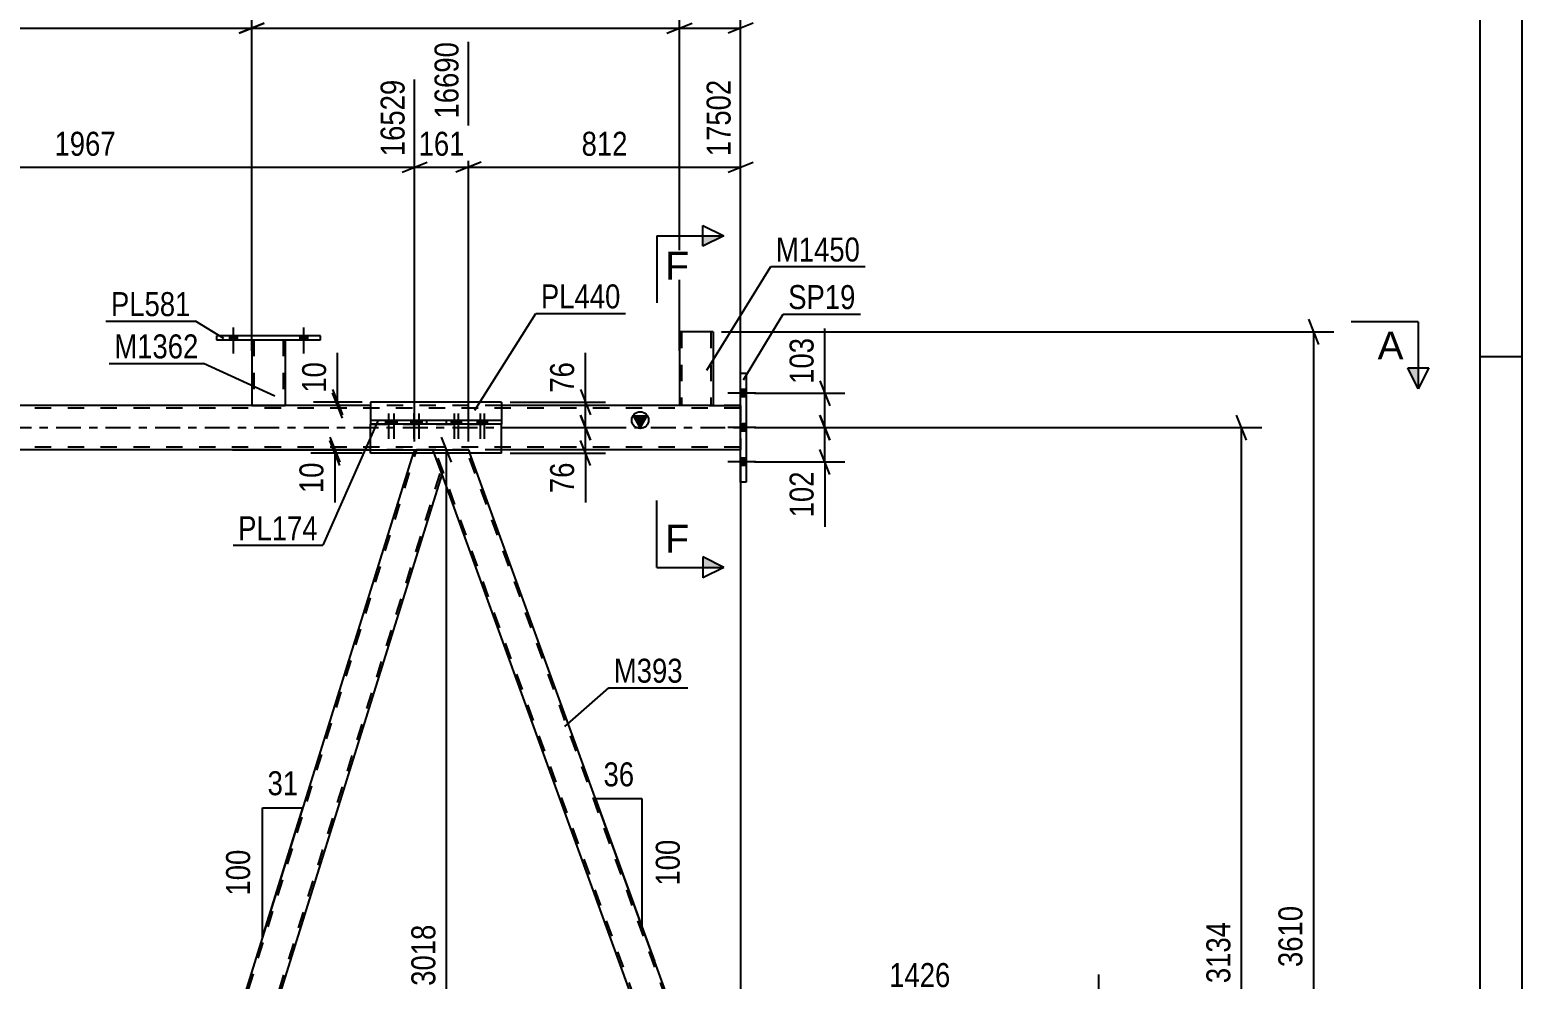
# Model space of a CAD drawing. Header units: millimetres. Extents: x 0 to 841, y 0 to 594.
# Drawn here: x 662.8 to 841, y 372.7 to 486 of the extents above; entities that cross this region are included whole.
import ezdxf

# ---------------------------------------------------------------- set-up
doc = ezdxf.new("R2010")
doc.units = ezdxf.units.MM
doc.linetypes.add('DXK_LINE_DOT2', pattern=[3.9198, 1.9599, -1.9599])
doc.linetypes.add('DXK_LINE_DOT3', pattern=[5.9187, 2.979, -0.9799, 0.9799, -0.9799])
doc.styles.add('Arial', font='ARIAL.TTF', dxfattribs={"height": 0.2})
doc.styles.add('Arial Narrow', font='ARIALN.TTF', dxfattribs={"height": 0.2})

# ---------------------------------------------------------------- blocks, each defined once
blk = doc.blocks.new('Unknown-122567824-1133')
at = {"color": 5, "linetype": 'Continuous'}
for p, q in [((841, 0), (841, 594)), ((836, 5), (836, 589)), ((841, 447), (836, 447))]:
    blk.add_line(p, q, dxfattribs=at)
blk = doc.blocks.new('Part-122567824-3960 - 3926')
at = {"color": 2, "linetype": 'Continuous'}
for p, q in [((747.68, 432.03), (747.68, 445.03)), ((747.68, 445.03), (748.32, 445.03)), ((748.32, 445.03), (748.32, 432.03)), ((748.32, 432.03), (747.68, 432.03))]:
    blk.add_line(p, q, dxfattribs=at)
blk = doc.blocks.new('Part-122567824-4371 - 3926')
at = {"color": 2, "linetype": 'Continuous'}
for p, q in [((685.1, 449.49), (685.1, 449.01)), ((697.5, 449.49), (685.1, 449.49)), ((697.5, 449.01), (697.5, 449.49)), ((685.1, 449.01), (697.5, 449.01))]:
    blk.add_line(p, q, dxfattribs=at)
blk = doc.blocks.new('Part-122567824-4115 - 3926')
at = {"color": 2, "linetype": 'Continuous'}
for p, q in [((719.14, 441.57), (703.48, 441.57)), ((703.48, 441.57), (703.48, 439.41)), ((719.14, 441.57), (719.14, 439.41)), ((703.48, 435.49), (703.48, 438.93)), ((719.14, 435.49), (719.14, 438.93)), ((719.14, 435.49), (703.48, 435.49))]:
    blk.add_line(p, q, dxfattribs=at)
at = {"color": 7, "linetype": 'DXK_LINE_DOT2'}
for p, q in [((703.48, 439.41), (703.48, 438.93)), ((719.14, 439.41), (719.14, 438.93))]:
    blk.add_line(p, q, dxfattribs=at)
blk = doc.blocks.new('Part-122567824-4167 - 3926')
at = {"color": 7, "linetype": 'DXK_LINE_DOT2'}
for p, q in [((710.94, 435.89), (715.19, 435.89)), ((712.02, 432.92), (710.94, 435.89)), ((755.13, 315.17), (711.19, 435.89)), ((758.87, 315.17), (714.94, 435.89)), ((715.19, 435.89), (715.34, 435.49)), ((758.81, 315.17), (758.98, 315.17))]:
    blk.add_line(p, q, dxfattribs=at)
at = {"color": 2, "linetype": 'Continuous'}
for p, q in [((759.13, 315.17), (715.34, 435.49)), ((754.87, 315.17), (712.02, 432.92)), ((758.81, 315.17), (754.87, 315.17)), ((759.09, 315.17), (758.81, 315.17)), ((759.13, 315.17), (759.09, 315.17))]:
    blk.add_line(p, q, dxfattribs=at)
blk = doc.blocks.new('Part-122567824-4173 - 3926')
at = {"linetype": 'Continuous'}
blk.add_hatch(color=2, dxfattribs=at).paths.add_polyline_path([(735.68, 438.53), (734.88, 439.93), (736.48, 439.93)])
at = {"color": 2, "linetype": 'Continuous'}
for p, q in [((606.74, 441.17), (624.28, 441.17)), ((703.48, 441.17), (633.06, 441.17)), ((740.85, 441.17), (719.14, 441.17)), ((743.9, 441.17), (740.86, 441.17)), ((743.9, 441.17), (747.68, 441.17)), ((735.68, 438.53), (734.88, 439.93)), ((734.88, 439.93), (736.48, 439.93)), ((736.48, 439.93), (735.68, 438.53)), ((624.28, 435.89), (606.74, 435.89)), ((703.48, 435.89), (633.06, 435.89)), ((747.68, 435.89), (719.14, 435.89))]:
    blk.add_line(p, q, dxfattribs=at)
at = {"color": 7, "linetype": 'DXK_LINE_DOT2'}
for p, q in [((606.74, 435.89), (606.74, 441.17)), ((747.68, 440.85), (606.74, 440.85)), ((633.06, 441.17), (624.28, 441.17)), ((719.14, 441.17), (703.48, 441.17)), ((740.86, 441.17), (740.85, 441.17)), ((747.68, 441.17), (740.85, 441.17)), ((743.9, 441.17), (743.9, 441.17)), ((747.68, 441.17), (747.68, 435.89)), ((747.68, 436.21), (606.74, 436.21)), ((633.06, 435.89), (624.28, 435.89)), ((719.14, 435.89), (703.48, 435.89))]:
    blk.add_line(p, q, dxfattribs=at)
at = {"color": 7, "linetype": 'DXK_LINE_DOT3'}
blk.add_line((606.74, 438.53), (747.68, 438.53), dxfattribs=at)
at = {"color": 2, "linetype": 'Continuous'}
blk.add_circle((735.68, 439.43), 1, dxfattribs=at)
blk = doc.blocks.new('Part-122567824-4207 - 3926')
at = {"color": 7, "linetype": 'DXK_LINE_DOT2'}
for p, q in [((672.58, 319.05), (709, 435.89)), ((708.75, 435.89), (708.63, 435.49)), ((710.94, 435.89), (708.75, 435.89)), ((711.08, 435.49), (710.94, 435.89)), ((675.06, 315.17), (711.88, 433.29)), ((672.45, 319.42), (672.87, 320.77)), ((675.31, 315.17), (677.06, 320.77)), ((674, 315.17), (672.45, 319.42)), ((675.31, 315.17), (674, 315.17))]:
    blk.add_line(p, q, dxfattribs=at)
at = {"color": 2, "linetype": 'Continuous'}
for p, q in [((672.87, 320.77), (708.63, 435.49)), ((712.02, 432.92), (711.08, 435.49)), ((677.06, 320.77), (712.02, 432.92))]:
    blk.add_line(p, q, dxfattribs=at)
blk = doc.blocks.new('Part-122567824-4212 - 3926')
at = {"color": 7, "linetype": 'DXK_LINE_DOT2'}
for p, q in [((630.06, 435.89), (625.8, 435.89)), ((626.88, 432.92), (625.8, 435.89)), ((670, 315.17), (626.06, 435.89)), ((673.74, 315.17), (629.8, 435.89)), ((630.2, 435.49), (630.06, 435.89)), ((669.74, 315.17), (667.7, 320.77)), ((674, 315.17), (671.96, 320.77)), ((674, 315.17), (669.74, 315.17))]:
    blk.add_line(p, q, dxfattribs=at)
at = {"color": 2, "linetype": 'Continuous'}
for p, q in [((671.96, 320.77), (630.2, 435.49)), ((667.7, 320.77), (626.88, 432.92))]:
    blk.add_line(p, q, dxfattribs=at)
blk = doc.blocks.new('Bolt-122567824-4356 - 3926')
at = {"linetype": 'Continuous'}
for points in [[(713.84, 439.41), (713.12, 439.41), (713.12, 438.93), (713.84, 438.93)], [(714.31, 439.41), (713.59, 439.41), (713.59, 438.93), (714.31, 438.93)], [(716.94, 439.41), (716.22, 439.41), (716.22, 438.93), (716.94, 438.93)], [(717.4, 439.41), (716.68, 439.41), (716.68, 438.93), (717.4, 438.93)]]:
    blk.add_hatch(color=1, dxfattribs=at).paths.add_polyline_path(points)
at = {"color": 1, "linetype": 'Continuous'}
for p, q in [((713.48, 440.21), (713.48, 437.21)), ((713.95, 440.21), (713.95, 437.21)), ((716.58, 440.21), (716.58, 437.21)), ((717.04, 440.21), (717.04, 437.21)), ((713.12, 439.41), (713.12, 438.93)), ((713.59, 439.41), (713.59, 438.93)), ((713.84, 439.41), (713.84, 438.93)), ((714.31, 439.41), (714.31, 438.93)), ((716.22, 439.41), (716.22, 438.93)), ((716.68, 439.41), (716.68, 438.93)), ((716.94, 439.41), (716.94, 438.93)), ((717.4, 439.41), (717.4, 438.93))]:
    blk.add_line(p, q, dxfattribs=at)
blk = doc.blocks.new('Bolt-122567824-4384 - 3926')
at = {"linetype": 'Continuous'}
for points in [[(686.66, 449.01), (687.54, 449.01), (687.54, 449.49), (686.66, 449.49)], [(695.06, 449.01), (695.94, 449.01), (695.94, 449.49), (695.06, 449.49)]]:
    blk.add_hatch(color=1, dxfattribs=at).paths.add_polyline_path(points)
at = {"color": 1, "linetype": 'Continuous'}
for p, q in [((686.66, 449.49), (686.66, 449.01)), ((687.1, 450.49), (687.1, 447.37)), ((687.54, 449.49), (687.54, 449.01)), ((695.06, 449.49), (695.06, 449.01)), ((695.5, 450.49), (695.5, 447.37)), ((695.94, 449.49), (695.94, 449.01))]:
    blk.add_line(p, q, dxfattribs=at)
blk = doc.blocks.new('Bolt-122567824-4289 - 3926')
at = {"linetype": 'Continuous'}
for points in [[(706.01, 439.41), (705.29, 439.41), (705.29, 438.93), (706.01, 438.93)], [(706.61, 439.41), (705.89, 439.41), (705.89, 438.93), (706.61, 438.93)], [(709.02, 439.41), (708.3, 439.41), (708.3, 438.93), (709.02, 438.93)], [(709.63, 439.41), (708.91, 439.41), (708.91, 438.93), (709.63, 438.93)]]:
    blk.add_hatch(color=1, dxfattribs=at).paths.add_polyline_path(points)
at = {"color": 1, "linetype": 'Continuous'}
for p, q in [((705.65, 440.21), (705.65, 437.21)), ((706.25, 440.21), (706.25, 437.21)), ((708.66, 440.21), (708.66, 437.21)), ((709.27, 440.21), (709.27, 437.21)), ((705.29, 439.41), (705.29, 438.93)), ((705.89, 439.41), (705.89, 438.93)), ((706.01, 439.41), (706.01, 438.93)), ((706.61, 439.41), (706.61, 438.93)), ((708.3, 439.41), (708.3, 438.93)), ((708.91, 439.41), (708.91, 438.93)), ((709.02, 439.41), (709.02, 438.93)), ((709.63, 439.41), (709.63, 438.93))]:
    blk.add_line(p, q, dxfattribs=at)
blk = doc.blocks.new('Bolt-122567824-4376 - 3926')
at = {"linetype": 'Continuous'}
for points in [[(747.68, 443.07), (747.68, 442.19), (748.32, 442.19), (748.32, 443.07)], [(747.68, 443.07), (747.68, 442.19), (748.32, 442.19), (748.32, 443.07)], [(747.68, 443.07), (747.68, 442.19), (748.32, 442.19), (748.32, 443.07)], [(747.68, 438.97), (747.68, 438.09), (748.32, 438.09), (748.32, 438.97)], [(747.68, 438.97), (747.68, 438.09), (748.32, 438.09), (748.32, 438.97)], [(747.68, 434.87), (747.68, 433.99), (748.32, 433.99), (748.32, 434.87)], [(747.68, 434.87), (747.68, 433.99), (748.32, 433.99), (748.32, 434.87)], [(747.68, 434.87), (747.68, 433.99), (748.32, 433.99), (748.32, 434.87)]]:
    blk.add_hatch(color=1, dxfattribs=at).paths.add_polyline_path(points)
at = {"color": 1, "linetype": 'Continuous'}
for p, q in [((749.48, 442.63), (746.16, 442.63)), ((749.48, 442.63), (746.16, 442.63)), ((749.48, 442.63), (746.16, 442.63)), ((748.32, 443.07), (747.68, 443.07)), ((748.32, 443.07), (747.68, 443.07)), ((748.32, 443.07), (747.68, 443.07)), ((748.32, 442.19), (747.68, 442.19)), ((748.32, 442.19), (747.68, 442.19)), ((748.32, 442.19), (747.68, 442.19)), ((749.48, 438.53), (746.16, 438.53)), ((749.48, 438.53), (746.16, 438.53)), ((748.32, 438.97), (747.68, 438.97)), ((748.32, 438.97), (747.68, 438.97)), ((748.32, 438.09), (747.68, 438.09)), ((748.32, 438.09), (747.68, 438.09)), ((748.32, 434.87), (747.68, 434.87)), ((748.32, 434.87), (747.68, 434.87)), ((748.32, 434.87), (747.68, 434.87)), ((749.48, 434.43), (746.16, 434.43)), ((749.48, 434.43), (746.16, 434.43)), ((749.48, 434.43), (746.16, 434.43)), ((748.32, 433.99), (747.68, 433.99)), ((748.32, 433.99), (747.68, 433.99)), ((748.32, 433.99), (747.68, 433.99))]:
    blk.add_line(p, q, dxfattribs=at)
blk = doc.blocks.new('Part-122567824-4327 - 3926')
at = {"color": 2, "linetype": 'Continuous'}
for p, q in [((689.3, 449.01), (689.3, 441.17)), ((693.3, 449.01), (693.3, 441.17)), ((689.3, 441.17), (693.3, 441.17))]:
    blk.add_line(p, q, dxfattribs=at)
at = {"color": 7, "linetype": 'DXK_LINE_DOT2'}
for p, q in [((689.3, 449.01), (693.3, 449.01)), ((689.3, 449.01), (689.3, 449.01)), ((689.3, 449.01), (689.3, 449.01)), ((689.54, 449.01), (689.54, 441.17)), ((693.06, 449.01), (693.06, 441.17)), ((693.3, 449.01), (693.3, 449.01)), ((693.3, 449.01), (693.3, 449.01)), ((693, 441.17), (693.04, 441.17)), ((693, 441.17), (693.04, 441.17)), ((693.04, 441.17), (693.06, 441.17)), ((693.04, 441.17), (693.06, 441.17))]:
    blk.add_line(p, q, dxfattribs=at)
blk = doc.blocks.new('Part-122567824-4337 - 3926')
at = {"color": 2, "linetype": 'Continuous'}
for p, q in [((740.38, 449.97), (740.38, 441.17)), ((744.38, 449.97), (740.38, 449.97)), ((744.38, 449.97), (744.38, 441.17)), ((743.91, 441.17), (740.85, 441.17))]:
    blk.add_line(p, q, dxfattribs=at)
at = {"color": 7, "linetype": 'DXK_LINE_DOT2'}
for p, q in [((740.62, 449.97), (740.62, 441.17)), ((744.12, 449.97), (744.14, 449.97)), ((744.14, 449.97), (744.14, 441.17)), ((740.85, 441.17), (740.38, 441.17)), ((744.08, 441.17), (743.91, 441.17)), ((744.38, 441.17), (743.91, 441.17)), ((744.12, 441.17), (744.14, 441.17))]:
    blk.add_line(p, q, dxfattribs=at)
blk = doc.blocks.new('Bolt-122567824-4383 - 3926')
at = {"linetype": 'Continuous'}
for points in [[(686.66, 449.01), (687.54, 449.01), (687.54, 449.49), (686.66, 449.49)], [(695.06, 449.01), (695.94, 449.01), (695.94, 449.49), (695.06, 449.49)]]:
    blk.add_hatch(color=1, dxfattribs=at).paths.add_polyline_path(points)
at = {"color": 1, "linetype": 'Continuous'}
for p, q in [((686.66, 449.49), (686.66, 449.01)), ((687.1, 450.49), (687.1, 447.37)), ((687.54, 449.49), (687.54, 449.01)), ((695.06, 449.49), (695.06, 449.01)), ((695.5, 450.49), (695.5, 447.37)), ((695.94, 449.49), (695.94, 449.01))]:
    blk.add_line(p, q, dxfattribs=at)
blk = doc.blocks.new('Part-122567824-4403 - 3926')
at = {"color": 2, "linetype": 'Continuous'}
for p, q in [((703.48, 439.41), (703.48, 438.93)), ((703.48, 439.41), (712.57, 439.41)), ((710.2, 438.93), (703.48, 438.93)), ((703.48, 438.93), (703.48, 438.93)), ((710.2, 438.93), (710.2, 439.41)), ((719.14, 438.93), (710.2, 438.93)), ((712.57, 438.93), (712.57, 439.41)), ((712.57, 439.41), (719.14, 439.41)), ((719.14, 439.41), (719.14, 438.93)), ((719.14, 438.93), (719.14, 438.93))]:
    blk.add_line(p, q, dxfattribs=at)
at = {"color": 7, "linetype": 'DXK_LINE_DOT2'}
for p, q in [((703.48, 439.41), (719.14, 439.41)), ((703.48, 438.93), (719.14, 438.93)), ((703.48, 438.93), (703.48, 438.93))]:
    blk.add_line(p, q, dxfattribs=at)
blk = doc.blocks.new('AngleDimension-122567824-20916 - 3926')
at = {"color": 7, "linetype": 'Continuous'}
for p, q in [((735.91, 394.19), (730.37, 394.19)), ((735.91, 378.97), (730.37, 394.19)), ((735.91, 378.97), (735.91, 394.19)), ((737.43, 374.8), (735.91, 378.97))]:
    blk.add_line(p, q, dxfattribs=at)
at = {"color": 0}
for points in [[(735.57, 395.09), (735.57, 399.29), (730.71, 399.29), (730.71, 395.09)], [(741.01, 389.92), (736.81, 389.92), (736.81, 383.24), (741.01, 383.24)]]:
    blk.add_wipeout(points, dxfattribs=at)
at = {"color": 3, "style": 'Arial Narrow'}
blk.add_text('36', height=2.863, dxfattribs=at).set_placement((731.31, 395.69))
blk.add_text('100', height=2.863, rotation=90.0002, dxfattribs=at).set_placement((740.41, 383.84))
blk = doc.blocks.new('StraightDimension-122567824-16800 - 3926')
at = {"color": 7, "linetype": 'Continuous'}
for p, q in [((816.71, 448.47), (815.51, 451.47)), ((745.38, 449.97), (818.51, 449.97)), ((816.11, 305.57), (816.11, 449.97)), ((815.51, 307.07), (816.71, 304.07)), ((681.2, 305.57), (818.51, 305.57))]:
    blk.add_line(p, q, dxfattribs=at)
at = {"color": 0}
blk.add_wipeout([(815.36, 382.03), (811.16, 382.03), (811.16, 373.51), (815.36, 373.51)], dxfattribs=at)
at = {"color": 3, "style": 'Arial Narrow'}
blk.add_text('3610', height=2.863, rotation=90.0002, dxfattribs=at).set_placement((814.76, 374.11))
blk = doc.blocks.new('StraightDimension-122567824-5468 - 3926')
at = {"color": 7, "linetype": 'Continuous'}
for p, q in [((749.32, 438.53), (809.9, 438.53)), ((808.1, 437.03), (806.9, 440.03)), ((807.5, 313.17), (807.5, 438.53)), ((806.9, 314.67), (808.1, 311.67)), ((792.11, 313.17), (809.9, 313.17))]:
    blk.add_line(p, q, dxfattribs=at)
at = {"color": 0}
blk.add_wipeout([(806.75, 380.11), (802.55, 380.11), (802.55, 371.59), (806.75, 371.59)], dxfattribs=at)
at = {"color": 3, "style": 'Arial Narrow'}
blk.add_text('3134', height=2.863, rotation=90.0002, dxfattribs=at).set_placement((806.15, 372.19))
blk = doc.blocks.new('StraightDimension-122567824-20580 - 3926')
at = {"color": 7, "linetype": 'Continuous'}
for p, q in [((747.68, 442.17), (747.68, 501.17)), ((740.38, 447.7), (740.38, 496.67)), ((738.88, 485.63), (741.88, 486.83)), ((749.18, 486.83), (746.18, 485.63)), ((740.38, 486.23), (747.68, 486.23))]:
    blk.add_line(p, q, dxfattribs=at)
at = {"color": 0}
blk.add_wipeout([(747.37, 486.98), (747.37, 491.18), (740.69, 491.18), (740.69, 486.98)], dxfattribs=at)
at = {"color": 3, "style": 'Arial Narrow'}
blk.add_text('183', height=2.863, dxfattribs=at).set_placement((741.29, 487.58))
at = {"color": 0, "linetype": 'Continuous'}
blk.add_wipeout([(747.08, 501.77), (742.88, 501.77), (742.88, 491.43), (747.08, 491.43)], dxfattribs=at)
at = {"color": 3, "linetype": 'Continuous', "style": 'Arial Narrow'}
blk.add_text('17502', height=2.863, rotation=90.0002, dxfattribs=at).set_placement((746.48, 492.03))
blk = doc.blocks.new('StraightDimension-122567824-5137 - 3926')
at = {"color": 7, "linetype": 'Continuous'}
for p, q in [((747.68, 434.89), (747.68, 367.97)), ((790.47, 316.17), (790.47, 373.22)), ((749.18, 370.97), (746.18, 369.77)), ((788.97, 369.77), (791.97, 370.97)), ((747.68, 370.37), (790.47, 370.37))]:
    blk.add_line(p, q, dxfattribs=at)
at = {"color": 0}
blk.add_wipeout([(773.33, 371.12), (773.33, 375.32), (764.82, 375.32), (764.82, 371.12)], dxfattribs=at)
at = {"color": 3, "style": 'Arial Narrow'}
blk.add_text('1426', height=2.863, dxfattribs=at).set_placement((765.42, 371.72))
blk = doc.blocks.new('StraightDimension-122567824-16779 - 3926')
at = {"color": 7, "linetype": 'Continuous'}
for p, q in [((757.14, 444.13), (758.34, 441.13)), ((749.32, 442.63), (760.14, 442.63)), ((757.74, 438.53), (757.74, 442.63)), ((749.32, 438.53), (760.14, 438.53)), ((758.34, 437.03), (757.14, 440.03))]:
    blk.add_line(p, q, dxfattribs=at)
at = {"color": 0}
blk.add_wipeout([(756.99, 449.84), (752.79, 449.84), (752.79, 443.16), (756.99, 443.16)], dxfattribs=at)
at = {"color": 7, "linetype": 'Continuous'}
blk.add_line((757.74, 442.63), (757.74, 450.36), dxfattribs=at)
blk.add_line((757.74, 442.63), (757.74, 450.36), dxfattribs=at)
at = {"color": 3, "style": 'Arial Narrow'}
blk.add_text('103', height=2.863, rotation=90.0002, dxfattribs=at).set_placement((756.39, 443.76))
blk = doc.blocks.new('StraightDimension-122567824-16780 - 3926')
at = {"color": 7, "linetype": 'Continuous'}
for p, q in [((749.32, 438.53), (760.14, 438.53)), ((757.14, 440.03), (758.34, 437.03)), ((757.74, 434.43), (757.74, 438.53)), ((758.34, 432.93), (757.14, 435.93)), ((749.32, 434.43), (760.14, 434.43))]:
    blk.add_line(p, q, dxfattribs=at)
at = {"color": 0}
blk.add_wipeout([(756.99, 433.91), (752.79, 433.91), (752.79, 427.22), (756.99, 427.22)], dxfattribs=at)
at = {"color": 7, "linetype": 'Continuous'}
blk.add_line((757.74, 434.43), (757.74, 426.7), dxfattribs=at)
blk.add_line((757.74, 434.43), (757.74, 426.7), dxfattribs=at)
at = {"color": 3, "style": 'Arial Narrow'}
blk.add_text('102', height=2.863, rotation=90.0002, dxfattribs=at).set_placement((756.39, 427.82))
blk = doc.blocks.new('StraightDimension-122567824-19135 - 3926')
at = {"color": 7, "linetype": 'Continuous'}
for p, q in [((715.19, 436.89), (715.19, 484.59)), ((747.68, 442.17), (747.68, 480.09)), ((716.69, 470.25), (713.69, 469.05)), ((715.19, 469.65), (747.68, 469.65)), ((746.18, 469.05), (749.18, 470.25))]:
    blk.add_line(p, q, dxfattribs=at)
at = {"color": 0, "linetype": 'Continuous'}
blk.add_wipeout([(747.08, 480.69), (742.88, 480.69), (742.88, 470.35), (747.08, 470.35)], dxfattribs=at)
at = {"color": 0}
blk.add_wipeout([(734.78, 470.4), (734.78, 474.6), (728.09, 474.6), (728.09, 470.4)], dxfattribs=at)
at = {"color": 3, "linetype": 'Continuous', "style": 'Arial Narrow'}
blk.add_text('17502', height=2.863, rotation=90.0002, dxfattribs=at).set_placement((746.48, 470.95))
at = {"color": 3, "style": 'Arial Narrow'}
blk.add_text('812', height=2.863, dxfattribs=at).set_placement((728.69, 471))
blk = doc.blocks.new('StraightDimension-122567824-19136 - 3926')
at = {"color": 7, "linetype": 'Continuous'}
for p, q in [((715.19, 436.89), (715.19, 484.59)), ((708.75, 436.89), (708.75, 480.09)), ((707.25, 469.05), (710.25, 470.25)), ((708.75, 469.65), (715.19, 469.65)), ((716.69, 470.25), (713.69, 469.05))]:
    blk.add_line(p, q, dxfattribs=at)
at = {"color": 0}
blk.add_wipeout([(715.31, 470.4), (715.31, 474.6), (708.63, 474.6), (708.63, 470.4)], dxfattribs=at)
at = {"color": 3, "style": 'Arial Narrow'}
blk.add_text('161', height=2.863, dxfattribs=at).set_placement((709.23, 471))
at = {"color": 0, "linetype": 'Continuous'}
blk.add_wipeout([(714.59, 485.19), (710.39, 485.19), (710.39, 474.85), (714.59, 474.85)], dxfattribs=at)
at = {"color": 3, "linetype": 'Continuous', "style": 'Arial Narrow'}
blk.add_text('16690', height=2.863, rotation=90.0002, dxfattribs=at).set_placement((713.99, 475.45))
blk = doc.blocks.new('StraightDimension-122567824-19137 - 3926')
at = {"color": 7, "linetype": 'Continuous'}
for p, q in [((630.06, 436.89), (630.06, 484.59)), ((708.75, 436.89), (708.75, 480.09)), ((631.56, 470.25), (628.56, 469.05)), ((630.06, 469.65), (708.75, 469.65)), ((707.25, 469.05), (710.25, 470.25))]:
    blk.add_line(p, q, dxfattribs=at)
at = {"color": 0, "linetype": 'Continuous'}
blk.add_wipeout([(708.15, 480.69), (703.95, 480.69), (703.95, 470.35), (708.15, 470.35)], dxfattribs=at)
at = {"color": 0}
blk.add_wipeout([(673.66, 470.4), (673.66, 474.6), (665.15, 474.6), (665.15, 470.4)], dxfattribs=at)
at = {"color": 3, "linetype": 'Continuous', "style": 'Arial Narrow'}
blk.add_text('16529', height=2.863, rotation=90.0002, dxfattribs=at).set_placement((707.55, 470.95))
at = {"color": 3, "style": 'Arial Narrow'}
blk.add_text('1967', height=2.863, dxfattribs=at).set_placement((665.75, 471))
blk = doc.blocks.new('StraightDimension-122567824-20581 - 3926')
at = {"color": 7, "linetype": 'Continuous'}
for p, q in [((689.3, 447.7), (689.3, 496.67)), ((740.38, 447.7), (740.38, 496.67)), ((690.8, 486.83), (687.8, 485.63)), ((738.88, 485.63), (741.88, 486.83)), ((689.3, 486.23), (740.38, 486.23))]:
    blk.add_line(p, q, dxfattribs=at)
at = {"color": 0, "linetype": 'Continuous'}
blk.add_wipeout([(739.78, 497.27), (735.58, 497.27), (735.58, 486.93), (739.78, 486.93)], dxfattribs=at)
at = {"color": 0}
blk.add_wipeout([(719.09, 486.98), (719.09, 491.18), (710.58, 491.18), (710.58, 486.98)], dxfattribs=at)
at = {"color": 3, "linetype": 'Continuous', "style": 'Arial Narrow'}
blk.add_text('17319', height=2.863, rotation=90.0002, dxfattribs=at).set_placement((739.18, 487.53))
at = {"color": 3, "style": 'Arial Narrow'}
blk.add_text('1277', height=2.863, dxfattribs=at).set_placement((711.18, 487.58))
blk = doc.blocks.new('StraightDimension-122567824-20582 - 3926')
at = {"color": 7, "linetype": 'Continuous'}
for p, q in [((638.22, 447.7), (638.22, 496.67)), ((689.3, 447.7), (689.3, 496.67)), ((639.72, 486.83), (636.72, 485.63)), ((687.8, 485.63), (690.8, 486.83)), ((638.22, 486.23), (689.3, 486.23))]:
    blk.add_line(p, q, dxfattribs=at)
at = {"color": 0, "linetype": 'Continuous'}
blk.add_wipeout([(688.7, 497.27), (684.5, 497.27), (684.5, 486.93), (688.7, 486.93)], dxfattribs=at)
at = {"color": 0}
blk.add_wipeout([(668.01, 486.98), (668.01, 491.18), (659.5, 491.18), (659.5, 486.98)], dxfattribs=at)
at = {"color": 3, "linetype": 'Continuous', "style": 'Arial Narrow'}
blk.add_text('16042', height=2.863, rotation=90.0002, dxfattribs=at).set_placement((688.1, 487.53))
at = {"color": 3, "style": 'Arial Narrow'}
blk.add_text('1277', height=2.863, dxfattribs=at).set_placement((660.1, 487.58))
blk = doc.blocks.new('AngleDimension-122567824-20933 - 3926')
at = {"color": 7, "linetype": 'Continuous'}
for p, q in [((690.6, 393.13), (695.42, 393.13)), ((690.6, 377.66), (695.42, 393.13)), ((690.6, 377.66), (690.6, 393.13)), ((694.13, 388.98), (695.42, 393.13))]:
    blk.add_line(p, q, dxfattribs=at)
at = {"color": 0}
for points in [[(695.44, 394.03), (695.44, 398.23), (690.59, 398.23), (690.59, 394.03)], [(689.7, 388.74), (685.5, 388.74), (685.5, 382.05), (689.7, 382.05)]]:
    blk.add_wipeout(points, dxfattribs=at)
at = {"color": 3, "style": 'Arial Narrow'}
blk.add_text('31', height=2.863, dxfattribs=at).set_placement((691.19, 394.63))
blk.add_text('100', height=2.863, rotation=90.0002, dxfattribs=at).set_placement((689.1, 382.65))
blk = doc.blocks.new('StraightDimension-122567824-21135 - 3926')
at = {"color": 7, "linetype": 'Continuous'}
for p, q in [((698.61, 437.39), (699.81, 434.39)), ((699.81, 433.99), (698.61, 436.99)), ((702.48, 435.89), (696.36, 435.89)), ((702.48, 435.49), (696.36, 435.49)), ((699.21, 435.49), (699.21, 435.89))]:
    blk.add_line(p, q, dxfattribs=at)
at = {"color": 0}
blk.add_wipeout([(698.46, 434.97), (694.26, 434.97), (694.26, 430.11), (698.46, 430.11)], dxfattribs=at)
at = {"color": 7, "linetype": 'Continuous'}
blk.add_line((699.21, 435.49), (699.21, 429.58), dxfattribs=at)
blk.add_line((699.21, 435.49), (699.21, 429.58), dxfattribs=at)
at = {"color": 3, "style": 'Arial Narrow'}
blk.add_text('10', height=2.863, rotation=90.0002, dxfattribs=at).set_placement((697.86, 430.71))
blk = doc.blocks.new('StraightDimension-122567824-21152 - 3926')
at = {"color": 7, "linetype": 'Continuous'}
for p, q in [((698.93, 443.07), (700.13, 440.07)), ((700.13, 439.67), (698.93, 442.67)), ((702.48, 441.57), (696.68, 441.57)), ((702.48, 441.17), (696.68, 441.17)), ((699.53, 441.17), (699.53, 441.57))]:
    blk.add_line(p, q, dxfattribs=at)
at = {"color": 0}
blk.add_wipeout([(698.78, 446.95), (694.58, 446.95), (694.58, 442.1), (698.78, 442.1)], dxfattribs=at)
at = {"color": 7, "linetype": 'Continuous'}
blk.add_line((699.53, 441.57), (699.53, 447.48), dxfattribs=at)
blk.add_line((699.53, 441.57), (699.53, 447.48), dxfattribs=at)
at = {"color": 3, "style": 'Arial Narrow'}
blk.add_text('10', height=2.863, rotation=90.0002, dxfattribs=at).set_placement((698.18, 442.7))
blk = doc.blocks.new('StraightDimension-122567824-21169 - 3926')
at = {"color": 7, "linetype": 'Continuous'}
for p, q in [((728.54, 443.07), (729.74, 440.07)), ((720.14, 441.57), (731.54, 441.57)), ((729.14, 438.53), (729.14, 441.57)), ((720.14, 438.53), (731.54, 438.53)), ((729.74, 437.03), (728.54, 440.03))]:
    blk.add_line(p, q, dxfattribs=at)
at = {"color": 0}
blk.add_wipeout([(728.39, 446.95), (724.19, 446.95), (724.19, 442.1), (728.39, 442.1)], dxfattribs=at)
at = {"color": 7, "linetype": 'Continuous'}
blk.add_line((729.14, 441.57), (729.14, 447.48), dxfattribs=at)
blk.add_line((729.14, 441.57), (729.14, 447.48), dxfattribs=at)
at = {"color": 3, "style": 'Arial Narrow'}
blk.add_text('76', height=2.863, rotation=90.0002, dxfattribs=at).set_placement((727.79, 442.7))
blk = doc.blocks.new('StraightDimension-122567824-21170 - 3926')
at = {"color": 7, "linetype": 'Continuous'}
for p, q in [((720.14, 438.53), (731.54, 438.53)), ((728.54, 440.03), (729.74, 437.03)), ((729.14, 435.49), (729.14, 438.53)), ((729.74, 433.99), (728.54, 436.99)), ((720.14, 435.49), (731.54, 435.49))]:
    blk.add_line(p, q, dxfattribs=at)
at = {"color": 0}
blk.add_wipeout([(728.39, 434.97), (724.19, 434.97), (724.19, 430.11), (728.39, 430.11)], dxfattribs=at)
at = {"color": 7, "linetype": 'Continuous'}
blk.add_line((729.14, 435.49), (729.14, 429.58), dxfattribs=at)
blk.add_line((729.14, 435.49), (729.14, 429.58), dxfattribs=at)
at = {"color": 3, "style": 'Arial Narrow'}
blk.add_text('76', height=2.863, rotation=90.0002, dxfattribs=at).set_placement((727.79, 430.71))
blk = doc.blocks.new('StraightDimension-122567824-49786 - 3926')
at = {"color": 7, "linetype": 'Continuous'}
for p, q in [((713.17, 434.39), (711.97, 437.39)), ((687.02, 435.89), (714.97, 435.89)), ((712.57, 315.17), (712.57, 435.89)), ((711.97, 316.67), (713.17, 313.67)), ((663.21, 315.17), (714.97, 315.17))]:
    blk.add_line(p, q, dxfattribs=at)
at = {"color": 0}
blk.add_wipeout([(711.82, 379.79), (707.62, 379.79), (707.62, 371.27), (711.82, 371.27)], dxfattribs=at)
at = {"color": 3, "style": 'Arial Narrow'}
blk.add_text('3018', height=2.863, rotation=90.0002, dxfattribs=at).set_placement((711.22, 371.87))
blk = doc.blocks.new('Mark-122567824-3956 - 3926')
at = {"color": 0}
blk.add_wipeout([(761.4, 452.69), (761.4, 455.69), (753.36, 455.69), (753.36, 452.69)], dxfattribs=at)
blk.add_wipeout([(761.4, 452.69), (761.4, 455.69), (753.36, 455.69), (753.36, 452.69)], dxfattribs=at)
at = {"color": 30, "linetype": 'Continuous'}
for p, q in [((748.03, 444.24), (752.76, 452.09)), ((752.76, 452.09), (762, 452.09))]:
    blk.add_line(p, q, dxfattribs=at)
at = {"color": 3, "style": 'Arial Narrow'}
blk.add_text('SP19', height=2.863, dxfattribs=at).set_placement((753.36, 452.69))
blk = doc.blocks.new('Mark-122567824-4163 - 3926')
at = {"color": 0}
blk.add_wipeout([(740.77, 408.07), (740.77, 411.07), (732.54, 411.07), (732.54, 408.07)], dxfattribs=at)
blk.add_wipeout([(740.77, 408.07), (740.77, 411.07), (732.54, 411.07), (732.54, 408.07)], dxfattribs=at)
at = {"color": 30, "linetype": 'Continuous'}
for p, q in [((726.69, 402.83), (731.94, 407.47)), ((731.94, 407.47), (741.37, 407.47))]:
    blk.add_line(p, q, dxfattribs=at)
at = {"color": 3, "style": 'Arial Narrow'}
blk.add_text('M393', height=2.863, dxfattribs=at).set_placement((732.54, 408.07))
blk = doc.blocks.new('Mark-122567824-4323 - 3926')
at = {"color": 0}
blk.add_wipeout([(682.94, 446.8), (682.94, 449.8), (672.89, 449.8), (672.89, 446.8)], dxfattribs=at)
blk.add_wipeout([(682.94, 446.8), (682.94, 449.8), (672.89, 449.8), (672.89, 446.8)], dxfattribs=at)
at = {"color": 30, "linetype": 'Continuous'}
for p in [(672.29, 446.2), (692.07, 442.27)]:
    blk.add_line(p, (683.54, 446.2), dxfattribs=at)
at = {"color": 3, "style": 'Arial Narrow'}
blk.add_text('M1362', height=2.863, dxfattribs=at).set_placement((672.89, 446.8))
blk = doc.blocks.new('Mark-122567824-4333 - 3926')
at = {"color": 0}
blk.add_wipeout([(761.94, 458.37), (761.94, 461.37), (751.89, 461.37), (751.89, 458.37)], dxfattribs=at)
blk.add_wipeout([(761.94, 458.37), (761.94, 461.37), (751.89, 461.37), (751.89, 458.37)], dxfattribs=at)
at = {"color": 30, "linetype": 'Continuous'}
for p, q in [((743.64, 445.38), (751.29, 457.77)), ((751.29, 457.77), (762.54, 457.77))]:
    blk.add_line(p, q, dxfattribs=at)
at = {"color": 3, "style": 'Arial Narrow'}
blk.add_text('M1450', height=2.863, dxfattribs=at).set_placement((751.89, 458.37))
blk = doc.blocks.new('Mark-122567824-4367 - 3926')
at = {"color": 0}
blk.add_wipeout([(682, 451.85), (682, 454.85), (672.49, 454.85), (672.49, 451.85)], dxfattribs=at)
blk.add_wipeout([(682, 451.85), (682, 454.85), (672.49, 454.85), (672.49, 451.85)], dxfattribs=at)
at = {"color": 30, "linetype": 'Continuous'}
for p in [(671.89, 451.25), (685.96, 449.16)]:
    blk.add_line(p, (682.6, 451.25), dxfattribs=at)
at = {"color": 3, "style": 'Arial Narrow'}
blk.add_text('PL581', height=2.863, dxfattribs=at).set_placement((672.49, 451.85))
blk = doc.blocks.new('Mark-122567824-21087 - 3926')
at = {"color": 0}
blk.add_wipeout([(697.18, 425.08), (697.18, 428.08), (687.68, 428.08), (687.68, 425.08)], dxfattribs=at)
blk.add_wipeout([(697.18, 425.08), (697.18, 428.08), (687.68, 428.08), (687.68, 425.08)], dxfattribs=at)
at = {"color": 30, "linetype": 'Continuous'}
for p in [(704.41, 439.41), (687.08, 424.48)]:
    blk.add_line(p, (697.78, 424.48), dxfattribs=at)
at = {"color": 3, "style": 'Arial Narrow'}
blk.add_text('PL174', height=2.863, dxfattribs=at).set_placement((687.68, 425.08))
blk = doc.blocks.new('Mark-122567824-21084 - 3926')
at = {"color": 0}
blk.add_wipeout([(733.33, 452.77), (733.33, 455.77), (723.83, 455.77), (723.83, 452.77)], dxfattribs=at)
blk.add_wipeout([(733.33, 452.77), (733.33, 455.77), (723.83, 455.77), (723.83, 452.77)], dxfattribs=at)
at = {"color": 30, "linetype": 'Continuous'}
for p, q in [((715.94, 440.61), (723.23, 452.17)), ((723.23, 452.17), (733.93, 452.17))]:
    blk.add_line(p, q, dxfattribs=at)
at = {"color": 3, "style": 'Arial Narrow'}
blk.add_text('PL440', height=2.863, dxfattribs=at).set_placement((723.83, 452.77))
blk = doc.blocks.new('SectionMark-122567824-35362 - 3926')
at = {"linetype": 'Continuous'}
blk.add_hatch(color=6, dxfattribs=at).paths.add_polyline_path([(827.34, 445.67), (828.59, 445.67), (828.59, 443.17)])
at = {"color": 6, "linetype": 'Continuous'}
for p, q in [((828.59, 451.17), (820.59, 451.17)), ((828.59, 451.17), (828.59, 443.17)), ((827.34, 445.67), (829.84, 445.67)), ((828.59, 443.17), (827.34, 445.67)), ((829.84, 445.67), (828.59, 443.17))]:
    blk.add_line(p, q, dxfattribs=at)
at = {"color": 0, "linetype": 'Continuous'}
blk.add_wipeout([(826.84, 446.67), (826.84, 450.17), (823.73, 450.17), (823.73, 446.67)], dxfattribs=at)
at = {"color": 3, "linetype": 'Continuous', "style": 'Arial'}
blk.add_text('A', height=3.34, dxfattribs=at).set_placement((823.73, 446.67))
blk = doc.blocks.new('SectionMark-122567824-51005 - 3926')
at = {"linetype": 'Continuous'}
for points in [[(743.18, 460.19), (743.18, 461.44), (745.68, 461.44)], [(743.18, 421.84), (743.18, 423.09), (745.68, 421.84)]]:
    blk.add_hatch(color=6, dxfattribs=at).paths.add_polyline_path(points)
at = {"color": 6, "linetype": 'Continuous'}
for p, q in [((743.18, 460.19), (743.18, 462.69)), ((743.18, 462.69), (745.68, 461.44)), ((737.68, 461.44), (737.68, 453.44)), ((737.68, 461.44), (745.68, 461.44)), ((745.68, 461.44), (743.18, 460.19)), ((737.68, 421.84), (737.68, 429.84)), ((745.68, 421.84), (743.18, 423.09)), ((743.18, 423.09), (743.18, 420.59)), ((737.68, 421.84), (745.68, 421.84)), ((745.68, 421.84), (743.18, 420.59))]:
    blk.add_line(p, q, dxfattribs=at)
at = {"color": 0, "linetype": 'Continuous'}
for points in [[(741.53, 456.19), (741.53, 459.69), (738.68, 459.69), (738.68, 456.19)], [(741.53, 423.59), (741.53, 427.09), (738.68, 427.09), (738.68, 423.59)]]:
    blk.add_wipeout(points, dxfattribs=at)
at = {"color": 3, "linetype": 'Continuous', "style": 'Arial'}
for p in [(738.68, 456.19), (738.68, 423.59)]:
    blk.add_text('F', height=3.34, dxfattribs=at).set_placement(p)

msp = doc.modelspace()

# ---------------------------------------------------------------- block references
for name in ['Unknown-122567824-1133', 'Part-122567824-4371 - 3926', 'Bolt-122567824-4384 - 3926', 'Bolt-122567824-4383 - 3926', 'Part-122567824-4337 - 3926', 'Part-122567824-4327 - 3926', 'Part-122567824-3960 - 3926', 'Bolt-122567824-4376 - 3926', 'Part-122567824-4173 - 3926', 'Part-122567824-4115 - 3926', 'Bolt-122567824-4289 - 3926', 'Bolt-122567824-4356 - 3926', 'Part-122567824-4403 - 3926', 'Part-122567824-4212 - 3926', 'Part-122567824-4207 - 3926', 'Part-122567824-4167 - 3926']:
    msp.add_blockref(name, (0, 0))

# ---------------------------------------------------------------- next in the draw order: block references
msp.add_blockref('AngleDimension-122567824-20916 - 3926', (0, 0))

# ---------------------------------------------------------------- next in the draw order: block references
msp.add_blockref('StraightDimension-122567824-16800 - 3926', (0, 0))

# ---------------------------------------------------------------- next in the draw order: block references
for name in ['StraightDimension-122567824-20580 - 3926', 'StraightDimension-122567824-5468 - 3926', 'Mark-122567824-4163 - 3926', 'AngleDimension-122567824-20933 - 3926']:
    msp.add_blockref(name, (0, 0))

# ---------------------------------------------------------------- next in the draw order: block references
for name in ['StraightDimension-122567824-16779 - 3926', 'StraightDimension-122567824-5137 - 3926']:
    msp.add_blockref(name, (0, 0))

# ---------------------------------------------------------------- next in the draw order: block references
msp.add_blockref('StraightDimension-122567824-16780 - 3926', (0, 0))

# ---------------------------------------------------------------- next in the draw order: block references
msp.add_blockref('StraightDimension-122567824-19135 - 3926', (0, 0))

# ---------------------------------------------------------------- next in the draw order: block references
for name in ['StraightDimension-122567824-19136 - 3926', 'Mark-122567824-3956 - 3926']:
    msp.add_blockref(name, (0, 0))

# ---------------------------------------------------------------- next in the draw order: block references
for name in ['StraightDimension-122567824-19137 - 3926', 'Mark-122567824-4333 - 3926']:
    msp.add_blockref(name, (0, 0))

# ---------------------------------------------------------------- next in the draw order: block references
for name in ['StraightDimension-122567824-20581 - 3926', 'StraightDimension-122567824-21135 - 3926']:
    msp.add_blockref(name, (0, 0))

# ---------------------------------------------------------------- next in the draw order: block references
for name in ['StraightDimension-122567824-20582 - 3926', 'StraightDimension-122567824-21152 - 3926', 'StraightDimension-122567824-21169 - 3926', 'StraightDimension-122567824-49786 - 3926']:
    msp.add_blockref(name, (0, 0))

# ---------------------------------------------------------------- next in the draw order: block references
for name in ['Mark-122567824-4323 - 3926', 'Mark-122567824-21087 - 3926', 'StraightDimension-122567824-21170 - 3926']:
    msp.add_blockref(name, (0, 0))

# ---------------------------------------------------------------- next in the draw order: block references
for name in ['Mark-122567824-4367 - 3926', 'Mark-122567824-21084 - 3926']:
    msp.add_blockref(name, (0, 0))

# ---------------------------------------------------------------- next in the draw order: block references
msp.add_blockref('SectionMark-122567824-35362 - 3926', (0, 0))

# ---------------------------------------------------------------- next in the draw order: block references
msp.add_blockref('SectionMark-122567824-51005 - 3926', (0, 0))

doc.saveas('drawing.dxf')
